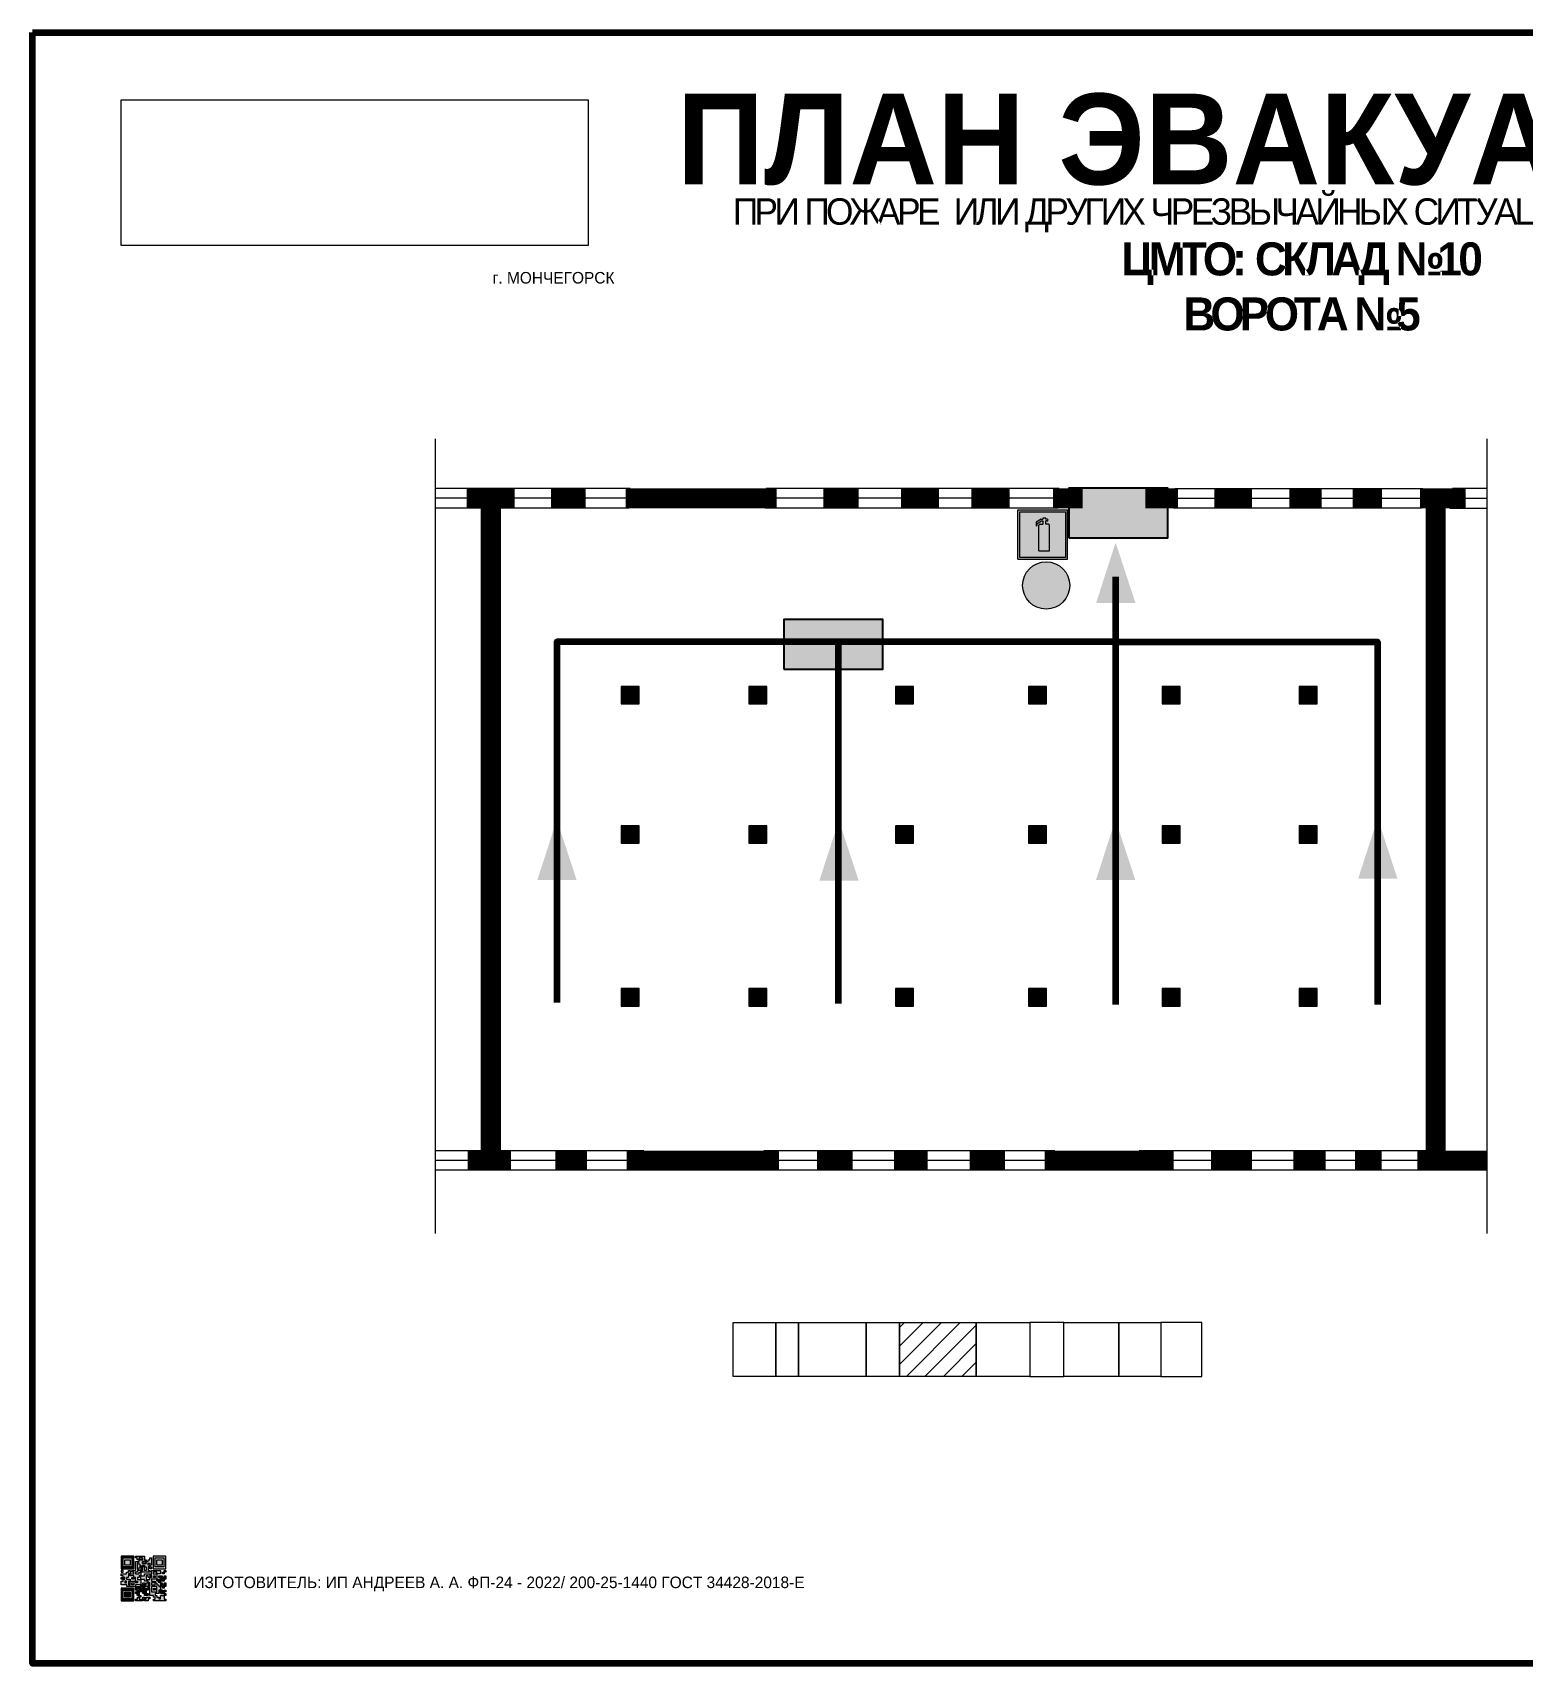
# Model space of a CAD drawing. Header units: millimetres. Extents: x 13810 to 67229, y 12374 to 21950.
# Drawn here: x 30689.3 to 31050.3, y 20272 to 20667 of the extents above; entities that cross this region are included whole.
import ezdxf

# ---------------------------------------------------------------- set-up
doc = ezdxf.new("R2010")
doc.units = ezdxf.units.MM
doc.layers.add('План_Штампы', color=7, linetype='Continuous')
doc.styles.add('обычный', font='arial.ttf')
picture_1 = doc.add_image_def('image1.jpg', size_in_pixel=(337, 105))

# ---------------------------------------------------------------- blocks, each defined once
blk = doc.blocks.new('QR')
at = {"lineweight": 0}
h = blk.add_hatch(color=256, dxfattribs=at)
h.dxf.hatch_style = 1
h.paths.add_polyline_path([(9241.16, 2687.38), (9242.01, 2687.38), (9242.01, 2687.83), (9241.59, 2687.83), (9241.59, 2688.68), (9239.45, 2688.68), (9239.45, 2688.25), (9239.86, 2688.25), (9239.86, 2687.83), (9240.29, 2687.83), (9240.29, 2688.25), (9241.16, 2688.25), (9241.16, 2687.83), (9240.29, 2687.83), (9240.29, 2687.38), (9239.45, 2687.38), (9239.45, 2685.22), (9238.57, 2685.22), (9238.57, 2684.8), (9239.02, 2684.8), (9239.02, 2684.37), (9238.13, 2684.37), (9238.13, 2683.92), (9239.02, 2683.92), (9239.02, 2683.5), (9239.44, 2683.5), (9239.44, 2682.64), (9239.87, 2682.64), (9239.87, 2682.18), (9239.44, 2682.18), (9239.44, 2682.64), (9238.13, 2682.64), (9238.13, 2681.76), (9237.71, 2681.76), (9237.71, 2682.64), (9238.13, 2682.64), (9238.13, 2683.07), (9237.27, 2683.07), (9237.27, 2683.51), (9237.71, 2683.51), (9237.71, 2684.37), (9238.13, 2684.37), (9238.13, 2685.22), (9237.71, 2685.22), (9237.71, 2684.8), (9237.28, 2684.8), (9237.28, 2684.38), (9235.98, 2684.38), (9235.98, 2683.92), (9236.4, 2683.92), (9236.4, 2683.49), (9236.84, 2683.49), (9236.84, 2683.07), (9236.4, 2683.07), (9236.4, 2682.64), (9235.98, 2682.64), (9235.98, 2681.76), (9237.29, 2681.76), (9237.29, 2681.33), (9239.43, 2681.33), (9239.43, 2681.76), (9240.74, 2681.76), (9240.74, 2683.05), (9239.87, 2683.05), (9239.87, 2683.5), (9240.29, 2683.5), (9240.29, 2683.91), (9240.74, 2683.91), (9240.74, 2684.81), (9240.29, 2684.81), (9240.29, 2684.79), (9240.29, 2684.37), (9239.45, 2684.37), (9239.45, 2684.8), (9239.87, 2684.8), (9239.87, 2685.21), (9240.74, 2685.21), (9240.74, 2686.1), (9240.29, 2686.1), (9240.29, 2685.64), (9239.86, 2685.64), (9239.86, 2686.95), (9240.29, 2686.95), (9240.29, 2686.52), (9240.74, 2686.52), (9240.74, 2686.1), (9241.16, 2686.1), (9241.16, 2686.53), (9241.59, 2686.53), (9241.59, 2686.1), (9242.02, 2686.1), (9242.02, 2685.21), (9241.59, 2685.21), (9241.59, 2686.1), (9241.16, 2686.1), (9241.16, 2685.21), (9240.74, 2685.21), (9240.74, 2684.81), (9242.89, 2684.81), (9242.89, 2685.22), (9242.47, 2685.22), (9242.47, 2686.11), (9242.89, 2686.11), (9242.89, 2686.52), (9242.46, 2686.52), (9242.46, 2686.95), (9242.89, 2686.95), (9242.89, 2686.52), (9243.32, 2686.52), (9243.32, 2688.26), (9242.9, 2688.26), (9242.9, 2687.83), (9242.47, 2687.83), (9242.47, 2687.38), (9242.01, 2687.38), (9242.01, 2686.94), (9241.16, 2686.94)])
h.paths.add_polyline_path([(9239.02, 2682.18), (9239.02, 2681.76), (9238.54, 2681.76), (9238.54, 2682.18)], flags=16)
h.paths.add_polyline_path([(9237.27, 2682.65), (9237.27, 2682.19), (9236.83, 2682.19), (9236.83, 2682.65)], flags=16)
h = blk.add_hatch(color=256, dxfattribs=at)
h.dxf.hatch_style = 1
h.paths.add_polyline_path([(9238.15, 2687.83), (9236.83, 2687.83), (9236.83, 2686.52), (9238.15, 2686.52)], flags=0)
h.paths.add_polyline_path([(9239.01, 2685.65), (9239.01, 2688.68), (9235.98, 2688.68), (9235.98, 2685.65)])
h.paths.add_polyline_path([(9236.41, 2686.1), (9236.41, 2688.26), (9238.56, 2688.26), (9238.56, 2686.1)], flags=16)
h.paths.add_polyline_path([(9236.83, 2686.52), (9236.83, 2687.83), (9238.15, 2687.83), (9238.15, 2686.52)], flags=0)
h = blk.add_hatch(color=256, dxfattribs=at)
h.dxf.hatch_style = 1
h.paths.add_polyline_path([(9243.32, 2686.11), (9242.89, 2686.11), (9242.89, 2685.64), (9243.32, 2685.64)])
h.paths.add_polyline_path([(9239.02, 2683.07), (9239.02, 2683.5), (9238.56, 2683.5), (9238.56, 2683.07)])
h.paths.add_polyline_path([(9236.4, 2684.8), (9236.4, 2685.22), (9235.98, 2685.22), (9235.98, 2684.8)])
h.paths.add_polyline_path([(9236.4, 2683.07), (9236.4, 2683.49), (9235.98, 2683.49), (9235.98, 2683.07)])
h = blk.add_hatch(color=256, dxfattribs=at)
h.dxf.hatch_style = 1
h.paths.add_polyline_path([(9238.15, 2686.52), (9238.15, 2687.83), (9236.83, 2687.83), (9236.83, 2686.52)])
h.paths.add_polyline_path([(9245.91, 2686.52), (9245.91, 2687.83), (9244.59, 2687.83), (9244.59, 2686.52)], flags=0)
h.paths.add_polyline_path([(9246.77, 2685.65), (9246.77, 2688.68), (9243.74, 2688.68), (9243.74, 2685.65)])
h.paths.add_polyline_path([(9244.17, 2686.1), (9244.17, 2688.26), (9246.32, 2688.26), (9246.32, 2686.1)], flags=16)
h.paths.add_polyline_path([(9244.59, 2686.52), (9244.59, 2687.83), (9245.91, 2687.83), (9245.91, 2686.52)], flags=0)
h = blk.add_hatch(color=256, dxfattribs=at)
h.dxf.hatch_style = 1
h.paths.add_polyline_path([(9240.75, 2681.76), (9240.75, 2681.35), (9241.17, 2681.35), (9241.17, 2681.76)])
h.paths.add_polyline_path([(9241.6, 2682.18), (9241.17, 2682.18), (9241.17, 2681.76), (9241.6, 2681.76)])
h.paths.add_polyline_path([(9242.47, 2681.34), (9242.47, 2682.19), (9242.02, 2682.19), (9242.02, 2681.76), (9241.6, 2681.76), (9241.6, 2681.34)])
h.paths.add_polyline_path([(9239.87, 2678.3), (9239.44, 2678.3), (9239.44, 2677.89), (9241.17, 2677.89), (9241.17, 2678.3), (9240.28, 2678.3), (9240.28, 2678.73), (9239.87, 2678.73)])
h.paths.add_polyline_path([(9240.75, 2678.73), (9240.75, 2679.19), (9240.28, 2679.19), (9240.28, 2678.73)])
h.paths.add_polyline_path([(9241.6, 2678.73), (9241.17, 2678.73), (9241.17, 2678.3), (9241.6, 2678.3)])
h.paths.add_polyline_path([(9242.02, 2678.3), (9241.6, 2678.3), (9241.6, 2677.89), (9242.48, 2677.89), (9242.48, 2678.31), (9242.9, 2678.31), (9242.9, 2678.73), (9242.02, 2678.73)])
h.paths.add_polyline_path([(9246.36, 2684.37), (9246.36, 2684.79), (9245.93, 2684.79), (9245.93, 2684.37)])
h.paths.add_polyline_path([(9246.78, 2685.2), (9246.36, 2685.2), (9246.36, 2684.79), (9246.78, 2684.79)])
h.paths.add_polyline_path([(9245.91, 2687.83), (9244.59, 2687.83), (9244.59, 2686.52), (9245.91, 2686.52)])
h = blk.add_hatch(color=256, dxfattribs=at)
h.dxf.hatch_style = 1
h.paths.add_polyline_path([(9243.32, 2682.64), (9243.32, 2683.07), (9244.62, 2683.07), (9244.62, 2684.37), (9243.74, 2684.37), (9243.74, 2684.8), (9244.62, 2684.8), (9244.62, 2684.37), (9245.48, 2684.37), (9245.48, 2685.22), (9243.32, 2685.22), (9243.32, 2683.5), (9242.89, 2683.5), (9242.89, 2683.06), (9242.01, 2683.06), (9242.01, 2683.91), (9242.47, 2683.91), (9242.47, 2683.5), (9242.89, 2683.5), (9242.89, 2684.38), (9241.59, 2684.38), (9241.59, 2683.91), (9240.74, 2683.91), (9240.74, 2683.05), (9241.59, 2683.05), (9241.59, 2682.64), (9242.47, 2682.64), (9242.47, 2682.19), (9242.91, 2682.19), (9242.91, 2681.34), (9242.48, 2681.34), (9242.48, 2680.91), (9242.91, 2680.91), (9242.91, 2679.17), (9243.75, 2679.17), (9243.75, 2678.73), (9244.2, 2678.73), (9244.2, 2678.3), (9243.75, 2678.3), (9243.75, 2677.88), (9246.78, 2677.88), (9246.78, 2678.3), (9246.35, 2678.3), (9246.35, 2679.19), (9245.48, 2679.19), (9245.48, 2678.31), (9245.05, 2678.31), (9245.05, 2678.73), (9244.62, 2678.73), (9244.62, 2679.19), (9244.2, 2679.19), (9244.2, 2679.61), (9245.05, 2679.61), (9245.05, 2680.46), (9245.48, 2680.46), (9245.48, 2681.34), (9245.04, 2681.34), (9245.04, 2681.76), (9244.63, 2681.76), (9244.63, 2682.19), (9244.21, 2682.19), (9244.21, 2681.76), (9243.32, 2681.76), (9243.32, 2682.19), (9244.21, 2682.19), (9244.21, 2682.64)])
h.paths.add_polyline_path([(9243.75, 2683.49), (9243.75, 2683.92), (9244.21, 2683.92), (9244.21, 2683.49)], flags=16)
h.paths.add_polyline_path([(9243.32, 2681.34), (9244.63, 2681.34), (9244.63, 2680.04), (9243.32, 2680.04)], flags=16)
h.paths.add_polyline_path([(9243.76, 2680.89), (9244.18, 2680.89), (9244.18, 2680.48), (9243.76, 2680.48)], flags=0)
h = blk.add_hatch(color=256, dxfattribs=at)
h.dxf.hatch_style = 1
h.paths.add_polyline_path([(9246.36, 2683.07), (9246.78, 2683.07), (9246.78, 2683.92), (9246.36, 2683.92), (9246.36, 2683.49), (9245.92, 2683.49), (9245.92, 2683.92), (9245.06, 2683.92), (9245.06, 2683.49), (9245.48, 2683.49), (9245.48, 2683.07), (9244.62, 2683.07), (9244.62, 2682.65), (9245.05, 2682.65), (9245.05, 2682.18), (9245.48, 2682.18), (9245.48, 2682.65), (9246.36, 2682.65)])
h.paths.add_polyline_path([(9246.78, 2682.18), (9246.36, 2682.18), (9246.36, 2681.75), (9245.92, 2681.75), (9245.92, 2682.18), (9245.48, 2682.18), (9245.48, 2681.34), (9245.48, 2681.34), (9245.94, 2681.34), (9245.94, 2680.91), (9246.36, 2680.91), (9246.36, 2681.34), (9246.78, 2681.34)])
h = blk.add_hatch(color=256, dxfattribs=at)
h.dxf.hatch_style = 1
h.paths.add_polyline_path([(9235.98, 2680.9), (9235.98, 2677.86), (9239.02, 2677.86), (9239.02, 2680.9)])
h.paths.add_polyline_path([(9238.57, 2680.48), (9238.57, 2678.32), (9236.41, 2678.32), (9236.41, 2680.48)], flags=16)
h.paths.add_polyline_path([(9238.15, 2680.05), (9238.15, 2678.74), (9236.83, 2678.74), (9236.83, 2680.05)], flags=0)
h = blk.add_hatch(color=256, dxfattribs=at)
h.dxf.hatch_style = 1
h.paths.add_polyline_path([(9238.15, 2680.05), (9236.83, 2680.05), (9236.83, 2678.74), (9238.15, 2678.74)])
h = blk.add_hatch(color=256, dxfattribs=at)
h.dxf.hatch_style = 1
h.paths.add_polyline_path([(9242.02, 2680.46), (9242.48, 2680.46), (9242.48, 2680.91), (9241.58, 2680.91), (9241.58, 2681.35), (9241.17, 2681.35), (9241.17, 2680.91), (9240.75, 2680.91), (9240.75, 2681.33), (9239.43, 2681.33), (9239.43, 2680.46), (9239.86, 2680.46), (9239.86, 2680.92), (9240.3, 2680.92), (9240.3, 2680.46), (9239.86, 2680.46), (9239.86, 2680.04), (9239.44, 2680.04), (9239.44, 2679.62), (9239.86, 2679.62), (9239.86, 2679.19), (9240.29, 2679.19), (9240.29, 2680.03), (9241.18, 2680.03), (9241.18, 2680.47), (9241.6, 2680.47), (9241.6, 2680.03), (9241.18, 2680.03), (9241.18, 2679.61), (9241.6, 2679.61), (9241.6, 2679.19), (9242.47, 2679.19), (9242.47, 2679.6), (9242.02, 2679.6)])
h = blk.add_hatch(color=256, dxfattribs=at)
h.dxf.hatch_style = 1
h.paths.add_polyline_path([(9244.18, 2680.48), (9244.18, 2680.89), (9243.76, 2680.89), (9243.76, 2680.48)])
h = blk.add_hatch(color=256, dxfattribs=at)
h.dxf.hatch_style = 1
h.paths.add_polyline_path([(9245.93, 2680.04), (9245.93, 2680.46), (9245.48, 2680.46), (9245.48, 2679.62), (9246.35, 2679.62), (9246.35, 2680.04)])
h.paths.add_polyline_path([(9246.78, 2680.04), (9246.78, 2680.46), (9246.35, 2680.46), (9246.35, 2680.04)])
h.paths.add_polyline_path([(9246.78, 2679.18), (9246.78, 2679.62), (9246.35, 2679.62), (9246.35, 2679.18)])
for points in [[(9237.71, 2685.22), (9238.13, 2685.22), (9238.13, 2684.37), (9237.71, 2684.37), (9237.71, 2683.51), (9237.27, 2683.51), (9237.27, 2683.07), (9238.13, 2683.07), (9238.13, 2682.64), (9237.71, 2682.64), (9237.71, 2681.76), (9238.13, 2681.76), (9238.13, 2682.64), (9239.44, 2682.64), (9239.44, 2683.5), (9239.02, 2683.5), (9239.02, 2683.07), (9238.56, 2683.07), (9238.56, 2683.5), (9239.02, 2683.5), (9239.02, 2683.92), (9238.13, 2683.92), (9238.13, 2684.37), (9239.02, 2684.37), (9239.02, 2684.8), (9238.57, 2684.8), (9238.57, 2685.22), (9239.45, 2685.22), (9239.45, 2687.38), (9240.29, 2687.38), (9240.29, 2687.83), (9239.86, 2687.83), (9239.86, 2688.25), (9239.45, 2688.25), (9239.45, 2688.68), (9241.59, 2688.68), (9241.59, 2687.83), (9242.01, 2687.83), (9242.01, 2687.38), (9242.47, 2687.38), (9242.47, 2687.83), (9242.9, 2687.83), (9242.9, 2688.26), (9243.32, 2688.26), (9243.32, 2686.52), (9242.89, 2686.52), (9242.89, 2686.11), (9243.32, 2686.11), (9243.32, 2685.64), (9242.89, 2685.64), (9242.89, 2686.11), (9242.47, 2686.11), (9242.47, 2685.22), (9242.89, 2685.22), (9242.89, 2684.81), (9240.74, 2684.81), (9240.74, 2683.91), (9241.59, 2683.91), (9241.59, 2684.38), (9242.89, 2684.38), (9242.89, 2683.5), (9242.47, 2683.5), (9242.47, 2683.91), (9242.01, 2683.91), (9242.01, 2683.06), (9242.89, 2683.06), (9242.89, 2683.5), (9243.32, 2683.5), (9243.32, 2685.22), (9245.48, 2685.22), (9245.48, 2684.37), (9244.62, 2684.37), (9244.62, 2683.07), (9245.48, 2683.07), (9245.48, 2683.49), (9245.06, 2683.49), (9245.06, 2683.92), (9245.92, 2683.92), (9245.92, 2683.49), (9246.36, 2683.49), (9246.36, 2683.92), (9246.78, 2683.92), (9246.78, 2683.07), (9246.36, 2683.07), (9246.36, 2682.65), (9245.48, 2682.65), (9245.48, 2682.18), (9245.92, 2682.18), (9245.92, 2681.75), (9246.36, 2681.75), (9246.36, 2682.18), (9246.78, 2682.18), (9246.78, 2681.34), (9246.36, 2681.34), (9246.36, 2680.91), (9245.94, 2680.91), (9245.94, 2681.34), (9245.48, 2681.34), (9245.48, 2680.46), (9245.93, 2680.46), (9245.93, 2680.04), (9246.35, 2680.04), (9246.35, 2680.46), (9246.78, 2680.46), (9246.78, 2680.04), (9246.78, 2680.04), (9246.35, 2680.04), (9246.35, 2679.62), (9246.78, 2679.62), (9246.78, 2679.18), (9246.35, 2679.18), (9246.35, 2678.3), (9246.78, 2678.3), (9246.78, 2677.88), (9243.75, 2677.88), (9243.75, 2678.3), (9244.2, 2678.3), (9244.2, 2678.73), (9243.75, 2678.73), (9243.75, 2679.17), (9242.91, 2679.17), (9242.91, 2680.91), (9242.48, 2680.91), (9242.48, 2680.46), (9242.02, 2680.46), (9242.02, 2679.6), (9242.47, 2679.6), (9242.47, 2679.19), (9241.6, 2679.19), (9241.6, 2679.61), (9241.18, 2679.61), (9241.18, 2680.03), (9240.29, 2680.03), (9240.29, 2679.19), (9240.75, 2679.19), (9240.75, 2678.73), (9240.28, 2678.73), (9240.28, 2678.3), (9241.17, 2678.3), (9241.17, 2678.73), (9241.6, 2678.73), (9241.6, 2678.3), (9242.02, 2678.3), (9242.02, 2678.73), (9242.9, 2678.73), (9242.9, 2678.31), (9242.48, 2678.31), (9242.48, 2677.89), (9241.6, 2677.89), (9241.6, 2678.3), (9241.17, 2678.3), (9241.17, 2677.89), (9239.44, 2677.89), (9239.44, 2678.3), (9239.87, 2678.3), (9239.87, 2678.73), (9240.28, 2678.73), (9240.28, 2679.19), (9240.29, 2679.19), (9239.86, 2679.19), (9239.86, 2679.62), (9239.44, 2679.62), (9239.44, 2680.04), (9239.86, 2680.04), (9239.86, 2680.46), (9239.43, 2680.46), (9239.43, 2681.33), (9237.29, 2681.33), (9237.29, 2681.76), (9235.98, 2681.76), (9235.98, 2682.64), (9236.4, 2682.64), (9236.4, 2683.07), (9235.98, 2683.07), (9235.98, 2683.49), (9236.4, 2683.49), (9236.4, 2683.92), (9235.98, 2683.92), (9235.98, 2684.38), (9237.28, 2684.38), (9237.28, 2684.8), (9237.71, 2684.8), (9237.71, 2685.22), (9237.92, 2685.22)], [(9240.74, 2686.1), (9240.74, 2686.52), (9240.29, 2686.52), (9240.29, 2686.95), (9239.86, 2686.95), (9239.86, 2685.64), (9240.29, 2685.64), (9240.29, 2686.1), (9240.74, 2686.1), (9240.74, 2686.52)], [(9240.74, 2683.05), (9240.74, 2681.76), (9239.43, 2681.76), (9239.43, 2681.33), (9240.75, 2681.33), (9240.75, 2681.35), (9240.75, 2680.91), (9241.17, 2680.91), (9241.17, 2681.35), (9241.58, 2681.35), (9241.58, 2680.91), (9242.48, 2680.91), (9242.48, 2681.34), (9242.91, 2681.34), (9242.91, 2682.19), (9242.47, 2682.19), (9242.47, 2682.64), (9241.59, 2682.64), (9241.59, 2683.05), (9240.74, 2683.05)], [(9240.74, 2685.21), (9239.87, 2685.21), (9239.87, 2684.8), (9239.45, 2684.8), (9239.45, 2684.37), (9240.29, 2684.37), (9240.29, 2684.79), (9240.29, 2684.81), (9240.74, 2684.81), (9240.74, 2685.21), (9239.87, 2685.21)], [(9240.74, 2683.91), (9240.29, 2683.91), (9240.29, 2683.5), (9239.87, 2683.5), (9239.87, 2683.05), (9240.74, 2683.05), (9240.74, 2683.91)], [(9241.6, 2681.76), (9242.02, 2681.76), (9242.02, 2682.19), (9242.47, 2682.19), (9242.47, 2681.34), (9241.6, 2681.34), (9241.6, 2681.76)], [(9244.62, 2683.07), (9243.32, 2683.07), (9243.32, 2682.64), (9244.21, 2682.64), (9244.21, 2682.19), (9243.32, 2682.19), (9243.32, 2681.76), (9244.21, 2681.76), (9244.21, 2682.19), (9244.63, 2682.19), (9244.63, 2681.76), (9245.04, 2681.76), (9245.04, 2681.34), (9245.48, 2681.34)], [(9244.62, 2684.37), (9244.62, 2684.8), (9243.74, 2684.8), (9243.74, 2684.37), (9244.62, 2684.37)], [(9245.48, 2682.18), (9245.05, 2682.18), (9245.05, 2682.65), (9244.62, 2682.65), (9244.62, 2683.07)], [(9245.48, 2682.18), (9245.48, 2681.34)], [(9239.86, 2680.46), (9239.86, 2680.92), (9240.3, 2680.92), (9240.3, 2680.46), (9239.86, 2680.46)], [(9245.48, 2680.46), (9245.05, 2680.46), (9245.05, 2679.61), (9244.2, 2679.61), (9244.2, 2679.19), (9244.62, 2679.19), (9244.62, 2678.73), (9245.05, 2678.73), (9245.05, 2678.31), (9245.48, 2678.31), (9245.48, 2679.19), (9246.35, 2679.19), (9246.35, 2679.07)], [(9246.35, 2679.62), (9245.48, 2679.62), (9245.48, 2680.46)], [(9245.48, 2680.46), (9245.48, 2679.62), (9246.35, 2679.62), (9246.35, 2680.04), (9245.93, 2680.04), (9245.93, 2680.46), (9245.48, 2680.46), (9245.48, 2679.62)], [(9246.35, 2679.62), (9246.35, 2679.18)]]:
    blk.add_lwpolyline(points, dxfattribs=at)
for points in [[(9235.98, 2685.65), (9239.01, 2685.65), (9239.01, 2688.68), (9235.98, 2688.68)], [(9236.41, 2688.26), (9238.56, 2688.26), (9238.56, 2686.1), (9236.41, 2686.1)], [(9236.83, 2687.83), (9238.15, 2687.83), (9238.15, 2686.52), (9236.83, 2686.52)], [(9240.29, 2687.83), (9241.16, 2687.83), (9241.16, 2688.25), (9240.29, 2688.25)], [(9240.29, 2688.25), (9241.16, 2688.25), (9241.16, 2687.83), (9240.29, 2687.83)], [(9241.16, 2686.1), (9240.74, 2686.1), (9240.74, 2685.21), (9241.16, 2685.21)], [(9242.01, 2687.38), (9241.16, 2687.38), (9241.16, 2686.94), (9242.01, 2686.94)], [(9241.16, 2687.38), (9242.01, 2687.38), (9242.01, 2686.94), (9241.16, 2686.94)], [(9241.16, 2686.53), (9241.59, 2686.53), (9241.59, 2686.1), (9241.16, 2686.1)], [(9241.59, 2686.1), (9242.02, 2686.1), (9242.02, 2685.21), (9241.59, 2685.21)], [(9242.89, 2686.52), (9242.46, 2686.52), (9242.46, 2686.95), (9242.89, 2686.95)], [(9243.74, 2685.65), (9246.77, 2685.65), (9246.77, 2688.68), (9243.74, 2688.68)], [(9244.17, 2688.26), (9246.32, 2688.26), (9246.32, 2686.1), (9244.17, 2686.1)], [(9244.59, 2687.83), (9245.91, 2687.83), (9245.91, 2686.52), (9244.59, 2686.52)], [(9235.98, 2684.8), (9236.4, 2684.8), (9236.4, 2685.22), (9235.98, 2685.22)], [(9236.4, 2683.07), (9236.84, 2683.07), (9236.84, 2683.49), (9236.4, 2683.49)], [(9236.83, 2682.19), (9237.27, 2682.19), (9237.27, 2682.65), (9236.83, 2682.65)], [(9238.54, 2682.18), (9239.02, 2682.18), (9239.02, 2681.76), (9238.54, 2681.76)], [(9239.44, 2682.64), (9239.87, 2682.64), (9239.87, 2682.18), (9239.44, 2682.18)], [(9241.17, 2682.18), (9241.6, 2682.18), (9241.6, 2681.76), (9241.17, 2681.76)], [(9243.75, 2683.92), (9244.21, 2683.92), (9244.21, 2683.49), (9243.75, 2683.49)], [(9245.93, 2684.79), (9246.36, 2684.79), (9246.36, 2684.37), (9245.93, 2684.37)], [(9246.36, 2685.2), (9246.78, 2685.2), (9246.78, 2684.79), (9246.36, 2684.79)], [(9235.98, 2677.86), (9239.02, 2677.86), (9239.02, 2680.9), (9235.98, 2680.9)], [(9236.41, 2680.48), (9238.57, 2680.48), (9238.57, 2678.32), (9236.41, 2678.32)], [(9236.83, 2680.05), (9238.15, 2680.05), (9238.15, 2678.74), (9236.83, 2678.74)], [(9240.75, 2681.76), (9241.17, 2681.76), (9241.17, 2681.35), (9240.75, 2681.35)], [(9241.18, 2680.03), (9241.6, 2680.03), (9241.6, 2680.47), (9241.18, 2680.47)], [(9243.32, 2680.04), (9244.63, 2680.04), (9244.63, 2681.34), (9243.32, 2681.34)], [(9243.76, 2680.89), (9244.18, 2680.89), (9244.18, 2680.48), (9243.76, 2680.48)]]:
    blk.add_lwpolyline(points, close=True, dxfattribs=at)
blk = doc.blocks.new('A$C7B4425F7')
at = {"true_color": 0xffffff}
blk.add_hatch(color=7, dxfattribs=at).paths.add_polyline_path([(0, 0), (-16, 0), (-16, -8), (0, -8)])
h = blk.add_hatch(color=126)
h.paths.add_polyline_path([(-0.2, -0.2), (-15.8, -0.2), (-15.8, -7.8), (-0.2, -7.8)])
h.paths.add_polyline_path([(-11.76, -2.03), (-11.76, -3.66), (-11.17, -3.66, -0.568275), (-11.17, -6.18), (-12.58, -6.18), (-12.58, -2.03)], flags=16)
h.paths.add_polyline_path([(-13.33, -4.12, -0.495768), (-13.59, -6.18), (-15.03, -6.18), (-15.03, -2.03), (-13.59, -2.03, -0.487973)], flags=16)
h.paths.add_polyline_path([(-10.25, -2.03), (-9.48, -2.03), (-9.48, -6.18), (-10.25, -6.18)], flags=16)
h.paths.add_polyline_path([(-13.84, -3.69), (-14.24, -3.69), (-14.24, -3.03), (-13.9, -3.03, -0.692621)], flags=0)
h.paths.add_polyline_path([(-9.15, -2.03), (-8.4, -2.03), (-8.04, -3.07), (-7.68, -2.03), (-6.93, -2.03), (-7.64, -4.1), (-6.93, -6.18), (-7.68, -6.18), (-8.04, -5.14), (-8.4, -6.18), (-9.15, -6.18), (-8.44, -4.1)], flags=16)
h.paths.add_polyline_path([(-11.76, -4.46), (-11.42, -4.46, -0.692621), (-11.36, -5.12), (-11.76, -5.12)], flags=0)
h.paths.add_polyline_path([(-13.9, -5.2), (-14.24, -5.2), (-14.24, -4.55), (-13.84, -4.55, -0.708038)], flags=0)
edge = h.paths.add_edge_path(flags=16)
edge.add_ellipse((-5.51, -4.08), major_axis=(0, 2.05), ratio=0.586184, start_angle=0, end_angle=360)
edge = h.paths.add_edge_path(flags=0)
edge.add_ellipse((-5.51, -4.08), major_axis=(0, 1.14), ratio=0.454828, start_angle=0, end_angle=360)
h.paths.add_polyline_path([(-4.13, -4.96, 0.377264), (-3.48, -4.52, 0.0555), (-3.16, -2.03), (-1.66, -2.03), (-1.66, -4.96), (-0.96, -4.96), (-0.96, -7.01), (-1.75, -7.01), (-1.75, -6.18), (-3.3, -6.18), (-3.3, -7.02), (-4.13, -7.02)], flags=16)
h.paths.add_polyline_path([(-2.73, -2.91), (-2.28, -2.91), (-2.28, -4.96), (-3.05, -4.96, 0.079136)], flags=0)
at = {"color": 126}
blk.add_lwpolyline([(-16, -8), (0, -8), (0, 0), (-16, 0)], close=True, dxfattribs=at)
blk = doc.blocks.new('A$C7B8C2D5B')
at = {"lineweight": 0}
h = blk.add_hatch(color=5, dxfattribs=at)
h.dxf.hatch_style = 1
h.paths.add_polyline_path([(1.4, -3.02, 1), (-2.11, -3.02, 1)])
at = {"color": 5, "lineweight": 0}
blk.add_circle((-0.36, -3.02), 1.75, dxfattribs=at)
blk = doc.blocks.new('A$C3AD82952')
at = {"true_color": 0xf5f5ff}
h = blk.add_hatch(color=7, dxfattribs=at)
h.dxf.hatch_style = 1
h.paths.add_polyline_path([(8.21, 8.73, 0.414214), (7.89, 9.05), (7.22, 9.05), (7.22, 9.92), (7.59, 9.92, 1), (7.57, 10.36), (7.22, 10.36), (7.22, 10.6), (6.43, 10.6), (6.43, 10.36), (6.01, 10.36), (4.74, 9.59), (4.74, 8.69), (4.98, 8.73), (4.98, 9.26), (6.12, 9.91), (6.43, 9.91), (6.43, 9.05), (5.76, 9.05, 0.414214), (5.44, 8.73), (5.44, 2.2), (8.21, 2.2)], flags=0)
h.paths.add_polyline_path([(12.8, 12.8), (0, 12.8), (0, 0), (12.8, 0)])
h.paths.add_polyline_path([(0.51, 12.29), (12.29, 12.29), (12.29, 0.51), (0.51, 0.51)], flags=16)
h.paths.add_polyline_path([(4.74, 9.59), (6.01, 10.36), (6.43, 10.36), (6.43, 10.6), (7.22, 10.6), (7.22, 10.36), (7.59, 10.36, -0.94586), (7.59, 9.92), (7.22, 9.92), (7.22, 9.05), (7.89, 9.05, -0.414214), (8.21, 8.73), (8.21, 2.2), (5.44, 2.2), (5.44, 8.73, -0.414214), (5.76, 9.05), (6.43, 9.05), (6.43, 9.91), (6.12, 9.91), (4.98, 9.26), (4.98, 8.73), (4.74, 8.69)], flags=0)
h = blk.add_hatch(color=242)
h.dxf.hatch_style = 1
h.paths.add_polyline_path([(12.29, 12.29), (0.51, 12.29), (0.51, 0.51), (12.29, 0.51)])
h.paths.add_polyline_path([(4.74, 8.69), (4.74, 9.59), (6.01, 10.36), (6.43, 10.36), (6.43, 10.6), (7.22, 10.6), (7.22, 10.36), (7.59, 10.36, -0.94586), (7.59, 9.92), (7.22, 9.92), (7.22, 9.05), (7.89, 9.05, -0.414214), (8.21, 8.73), (8.21, 2.2), (5.44, 2.2), (5.44, 8.73, -0.414214), (5.76, 9.05), (6.43, 9.05), (6.43, 9.91), (6.12, 9.91), (4.98, 9.26), (4.98, 8.73)], flags=16)
h = blk.add_hatch(color=7, dxfattribs=at)
h.dxf.hatch_style = 1
h.paths.add_polyline_path([(8.21, 8.73, 0.414214), (7.89, 9.05), (7.22, 9.05), (7.22, 9.92), (7.59, 9.92, 1), (7.57, 10.36), (7.22, 10.36), (7.22, 10.6), (6.43, 10.6), (6.43, 10.36), (6.01, 10.36), (4.74, 9.59), (4.74, 8.69), (4.98, 8.73), (4.98, 9.26), (6.12, 9.91), (6.43, 9.91), (6.43, 9.05), (5.76, 9.05, 0.414214), (5.44, 8.73), (5.44, 2.2), (8.21, 2.2)])
at = {"color": 242, "lineweight": 5}
for p, q in [((0, 0), (0, 12.8)), ((0, 12.8), (12.8, 12.8)), ((12.8, 0), (12.8, 12.8)), ((6.01, 10.36), (4.74, 9.59)), ((4.74, 9.59), (4.74, 8.69)), ((4.74, 8.69), (4.98, 8.73)), ((4.98, 9.26), (6.12, 9.91)), ((4.98, 8.73), (4.98, 9.26)), ((5.44, 2.2), (5.44, 8.73)), ((5.76, 9.05), (6.43, 9.05)), ((6.01, 10.36), (6.43, 10.36)), ((6.12, 9.91), (6.43, 9.91)), ((7.22, 10.6), (6.43, 10.6)), ((6.43, 10.6), (6.43, 10.36)), ((6.43, 9.91), (6.43, 9.05)), ((7.22, 10.36), (7.22, 10.6)), ((7.59, 10.36), (7.22, 10.36)), ((7.22, 9.05), (7.22, 9.92)), ((7.59, 9.92), (7.22, 9.92)), ((7.89, 9.05), (7.22, 9.05)), ((8.21, 2.2), (8.21, 8.73)), ((0, 0), (12.8, 0)), ((5.44, 2.2), (8.21, 2.2))]:
    blk.add_line(p, q, dxfattribs=at)
blk.add_lwpolyline([(0.51, 12.29), (12.29, 12.29), (12.29, 0.51), (0.51, 0.51)], close=True, dxfattribs=at)
for centre, radius, start, end in [((5.76, 8.73), 0.32, 90, 180), ((7.58, 10.14), 0.223, 273.1875, 86.8125), ((7.89, 8.73), 0.32, 0, 90)]:
    blk.add_arc(centre, radius, start, end, dxfattribs=at)
blk = doc.blocks.new('A$C32E8229D')
at = {"true_color": 0xffffff}
blk.add_hatch(color=7, dxfattribs=at).paths.add_polyline_path([(0, 0), (0, -8), (16, -8), (16, 0)])
h = blk.add_hatch(color=126)
h.paths.add_polyline_path([(0.2, -0.2), (15.8, -0.2), (15.8, -7.8), (0.2, -7.8)])
h.paths.add_polyline_path([(13.49, -2.05), (12.08, -2.05), (11.37, -2.63, 0.162397), (11.29, -2.84), (11.29, -3.63), (10.35, -3.63), (10.35, -4.05), (11.68, -4.05), (11.68, -3.48), (12.26, -4.28), (11.29, -5.1), (11.29, -6.78), (11.85, -6.78), (11.85, -5.44), (12.8, -4.64), (12.8, -5.94), (14.46, -5.94), (14.46, -5.39), (13.45, -5.39), (13.45, -3.97), (12.46, -2.59), (13.15, -2.59), (13.69, -3.34), (14.18, -3)], flags=16)
h.paths.add_polyline_path([(10.74, -1.82, 1), (11.8, -1.82, 1)], flags=16)
h.paths.add_polyline_path([(9.39, -3.59), (5.99, -3.59), (6.56, -3.03), (5.91, -3.03), (5.1, -3.83), (5.91, -4.64), (6.56, -4.64), (5.99, -4.09), (9.39, -4.09)], flags=16)
h.paths.add_polyline_path([(4.29, -1.08), (1.72, -1.08), (1.72, -6.6), (4.29, -6.6)], flags=16)
at = {"color": 126}
blk.add_lwpolyline([(16, -8), (0, -8), (0, 0), (16, 0)], close=True, dxfattribs=at)

msp = doc.modelspace()

# ---------------------------------------------------------------- hatches: boundary and pattern name
at = {"lineweight": 0}
h = msp.add_hatch(color=256, dxfattribs=at)
h.dxf.hatch_style = 1
h.paths.add_polyline_path([(30836.25, 20508.62), (30831.9, 20508.62), (30831.9, 20504.41), (30836.25, 20504.41)])
h = msp.add_hatch(color=256, dxfattribs=at)
h.dxf.hatch_style = 1
h.paths.add_polyline_path([(30867.16, 20508.62), (30862.81, 20508.62), (30862.81, 20504.41), (30867.16, 20504.41)])
h = msp.add_hatch(color=256, dxfattribs=at)
h.dxf.hatch_style = 1
h.paths.add_polyline_path([(30902.72, 20508.62), (30898.38, 20508.62), (30898.38, 20504.41), (30902.72, 20504.41)])
h = msp.add_hatch(color=256, dxfattribs=at)
h.dxf.hatch_style = 1
h.paths.add_polyline_path([(30934.97, 20508.62), (30930.63, 20508.62), (30930.63, 20504.41), (30934.97, 20504.41)])
h = msp.add_hatch(color=256, dxfattribs=at)
h.dxf.hatch_style = 1
h.paths.add_polyline_path([(30967.35, 20508.62), (30963.01, 20508.62), (30963.01, 20504.41), (30967.35, 20504.41)])
h = msp.add_hatch(color=256, dxfattribs=at)
h.dxf.hatch_style = 1
h.paths.add_polyline_path([(31000.56, 20508.62), (30996.22, 20508.62), (30996.22, 20504.41), (31000.56, 20504.41)])
h = msp.add_hatch(color=256, dxfattribs=at)
h.dxf.hatch_style = 1
h.paths.add_polyline_path([(30836.25, 20474.89), (30831.9, 20474.89), (30831.9, 20470.68), (30836.25, 20470.68)])
h = msp.add_hatch(color=256, dxfattribs=at)
h.dxf.hatch_style = 1
h.paths.add_polyline_path([(30867.16, 20474.89), (30862.81, 20474.89), (30862.81, 20470.68), (30867.16, 20470.68)])
h = msp.add_hatch(color=256, dxfattribs=at)
h.dxf.hatch_style = 1
h.paths.add_polyline_path([(30902.72, 20474.89), (30898.38, 20474.89), (30898.38, 20470.68), (30902.72, 20470.68)])
h = msp.add_hatch(color=256, dxfattribs=at)
h.dxf.hatch_style = 1
h.paths.add_polyline_path([(30934.97, 20474.89), (30930.63, 20474.89), (30930.63, 20470.68), (30934.97, 20470.68)])
h = msp.add_hatch(color=256, dxfattribs=at)
h.dxf.hatch_style = 1
h.paths.add_polyline_path([(30967.35, 20474.89), (30963.01, 20474.89), (30963.01, 20470.68), (30967.35, 20470.68)])
h = msp.add_hatch(color=256, dxfattribs=at)
h.dxf.hatch_style = 1
h.paths.add_polyline_path([(31000.56, 20474.89), (30996.22, 20474.89), (30996.22, 20470.68), (31000.56, 20470.68)])
h = msp.add_hatch(color=256, dxfattribs=at)
h.dxf.hatch_style = 1
h.paths.add_polyline_path([(30836.25, 20435.46), (30831.9, 20435.46), (30831.9, 20431.24), (30836.25, 20431.24)])
h = msp.add_hatch(color=256, dxfattribs=at)
h.dxf.hatch_style = 1
h.paths.add_polyline_path([(30867.16, 20435.46), (30862.81, 20435.46), (30862.81, 20431.24), (30867.16, 20431.24)])
h = msp.add_hatch(color=256, dxfattribs=at)
h.dxf.hatch_style = 1
h.paths.add_polyline_path([(30902.72, 20435.46), (30898.38, 20435.46), (30898.38, 20431.24), (30902.72, 20431.24)])
h = msp.add_hatch(color=256, dxfattribs=at)
h.dxf.hatch_style = 1
h.paths.add_polyline_path([(30934.97, 20435.46), (30930.63, 20435.46), (30930.63, 20431.24), (30934.97, 20431.24)])
h = msp.add_hatch(color=256, dxfattribs=at)
h.dxf.hatch_style = 1
h.paths.add_polyline_path([(30967.35, 20435.46), (30963.01, 20435.46), (30963.01, 20431.24), (30967.35, 20431.24)])
h = msp.add_hatch(color=256, dxfattribs=at)
h.dxf.hatch_style = 1
h.paths.add_polyline_path([(31000.56, 20435.46), (30996.22, 20435.46), (30996.22, 20431.24), (31000.56, 20431.24)])
at = {"lineweight": 0, "true_color": 0x000000}
h = msp.add_hatch(dxfattribs=at)
h.set_pattern_fill('ANSI31', color=18)
h.set_pattern_definition([(45, (12345.3632, -652.2307), (-2.24506403, 2.24506403), [])])
h.paths.add_polyline_path([(30917.92, 20354.57), (30899.37, 20354.57), (30899.37, 20341.55), (30917.92, 20341.55)])

# ---------------------------------------------------------------- linework, layer by layer
at = {"color": 2, "lineweight": 100}
msp.add_lwpolyline([(30689.29, 20667.03), (31289.29, 20667.03), (31289.29, 20272.03), (30689.29, 20272.03)], close=True, dxfattribs=at)
at = {"lineweight": 0}
for points in [[(30786.82, 20568.6), (30786.82, 20376.18)], [(31041.68, 20568.6), (31041.68, 20376.18)], [(30834.1, 20556.59), (30786.82, 20556.59)], [(30938.04, 20556.61), (30867.04, 20556.61)], [(31026.16, 20556.56), (30966.05, 20556.56)], [(31041.68, 20556.59), (31033.31, 20556.59)], [(30833.38, 20554.23), (30786.82, 20554.23)], [(30833.38, 20554.23), (30786.82, 20554.23)], [(30937.68, 20551.86), (30866.83, 20551.86)], [(30937.32, 20554.26), (30867.04, 20554.26)], [(30937.32, 20554.26), (30867.04, 20554.26)], [(31025.44, 20554.2), (30965.33, 20554.2)], [(31025.44, 20554.2), (30965.33, 20554.2)], [(31041.74, 20554.2), (31031.55, 20554.2)], [(31041.74, 20554.2), (31031.55, 20554.2)], [(30833.75, 20551.84), (30786.82, 20551.84)], [(31025.81, 20551.81), (30965.7, 20551.81)], [(31041.68, 20551.79), (31032.67, 20551.79)], [(30837.38, 20396.16), (30786.82, 20396.16)], [(30936.95, 20396.2), (30866.49, 20396.2)], [(31027.87, 20396.2), (30957.42, 20396.2)], [(30837.16, 20393.8), (30786.82, 20393.8)], [(30837.27, 20391.49), (30786.82, 20391.49)], [(30936.83, 20391.53), (30866.49, 20391.53)], [(30936.73, 20393.84), (30866.55, 20393.84)], [(31027.76, 20391.53), (30957.42, 20391.53)], [(31027.65, 20393.84), (30957.47, 20393.84)]]:
    msp.add_lwpolyline(points, dxfattribs=at)
at = {"lineweight": 100, "const_width": 4.86}
for points in [[(30806.13, 20554.2), (30794.45, 20554.2)], [(30800.32, 20393.72), (30800.32, 20554.11)], [(30823.33, 20554.2), (30814.93, 20554.2)], [(30858.35, 20554.2), (30832.96, 20554.2)], [(30869.62, 20554.2), (30858.35, 20554.2)], [(30889.48, 20554.2), (30880.88, 20554.2)], [(30908.94, 20554.2), (30899.72, 20554.2)], [(30926.06, 20554.2), (30916.73, 20554.2)], [(30943.69, 20554.2), (30936.53, 20554.2)], [(30966.81, 20554.2), (30958.89, 20554.2)], [(30984.78, 20554.2), (30975.6, 20554.2)], [(31001.61, 20554.2), (30993.83, 20554.2)], [(31016.27, 20554.2), (31009.13, 20554.2)], [(31036.56, 20554.2), (31025.44, 20554.2)], [(31029.26, 20393.82), (31029.26, 20554.2)], [(30794.74, 20393.82), (30805.18, 20393.82)], [(30815.94, 20393.82), (30823.63, 20393.82)], [(30833.24, 20393.82), (30844, 20393.82)], [(30844, 20393.82), (30870.13, 20393.82)], [(30879.36, 20393.82), (30888, 20393.82)], [(30898, 20393.82), (30906.15, 20393.82)], [(30916.32, 20393.82), (30924.94, 20393.82)], [(30934.53, 20393.82), (30942.97, 20393.82)], [(30941.63, 20393.82), (30965.78, 20393.82)], [(30974.8, 20393.82), (30984.77, 20393.82)], [(30994.74, 20393.82), (31002.6, 20393.82)], [(31009.69, 20393.82), (31016.21, 20393.82)], [(31024.84, 20393.82), (31036.73, 20393.82)], [(31036.73, 20393.82), (31041.68, 20393.82)]]:
    msp.add_lwpolyline(points, dxfattribs=at)
at = {"color": 126, "lineweight": 100, "true_color": 0x008754}
for points in [[(30951.71, 20535.17), (30951.71, 20519.5), (30816.32, 20519.5), (30816.32, 20432.11)], [(30884.5, 20519.5), (30884.5, 20431.86)], [(30951.71, 20519.5), (30951.71, 20431.61)], [(30951.71, 20519.5), (31015.2, 20519.5), (31015.2, 20431.61)]]:
    msp.add_lwpolyline(points, dxfattribs=at)
at = {"lineweight": 0}
for points in [[(30836.25, 20508.62), (30831.9, 20508.62), (30831.9, 20504.41), (30836.25, 20504.41)], [(30867.16, 20508.62), (30862.81, 20508.62), (30862.81, 20504.41), (30867.16, 20504.41)], [(30902.72, 20508.62), (30898.38, 20508.62), (30898.38, 20504.41), (30902.72, 20504.41)], [(30934.97, 20508.62), (30930.63, 20508.62), (30930.63, 20504.41), (30934.97, 20504.41)], [(30967.35, 20508.62), (30963.01, 20508.62), (30963.01, 20504.41), (30967.35, 20504.41)], [(31000.56, 20508.62), (30996.22, 20508.62), (30996.22, 20504.41), (31000.56, 20504.41)], [(30836.25, 20474.89), (30831.9, 20474.89), (30831.9, 20470.68), (30836.25, 20470.68)], [(30867.16, 20474.89), (30862.81, 20474.89), (30862.81, 20470.68), (30867.16, 20470.68)], [(30902.72, 20474.89), (30898.38, 20474.89), (30898.38, 20470.68), (30902.72, 20470.68)], [(30934.97, 20474.89), (30930.63, 20474.89), (30930.63, 20470.68), (30934.97, 20470.68)], [(30967.35, 20474.89), (30963.01, 20474.89), (30963.01, 20470.68), (30967.35, 20470.68)], [(31000.56, 20474.89), (30996.22, 20474.89), (30996.22, 20470.68), (31000.56, 20470.68)], [(30836.25, 20435.46), (30831.9, 20435.46), (30831.9, 20431.24), (30836.25, 20431.24)], [(30867.16, 20435.46), (30862.81, 20435.46), (30862.81, 20431.24), (30867.16, 20431.24)], [(30902.72, 20435.46), (30898.38, 20435.46), (30898.38, 20431.24), (30902.72, 20431.24)], [(30934.97, 20435.46), (30930.63, 20435.46), (30930.63, 20431.24), (30934.97, 20431.24)], [(30967.35, 20435.46), (30963.01, 20435.46), (30963.01, 20431.24), (30967.35, 20431.24)], [(31000.56, 20435.46), (30996.22, 20435.46), (30996.22, 20431.24), (31000.56, 20431.24)], [(30859.04, 20354.57), (30869.35, 20354.57), (30869.35, 20341.55), (30859.04, 20341.55)], [(30869.35, 20354.57), (30874.9, 20354.57), (30874.9, 20341.55), (30869.35, 20341.55)], [(30874.9, 20354.57), (30891.24, 20354.57), (30891.24, 20341.55), (30874.9, 20341.55)], [(30891.24, 20354.57), (30899.37, 20354.57), (30899.37, 20341.55), (30891.24, 20341.55)], [(30899.37, 20354.57), (30917.92, 20354.57), (30917.92, 20341.55), (30899.37, 20341.55)], [(30917.92, 20354.57), (30930.91, 20354.57), (30930.91, 20341.55), (30917.92, 20341.55)], [(30930.91, 20341.55), (30939.14, 20341.55), (30939.14, 20354.57), (30930.91, 20354.57)], [(30939.14, 20354.57), (30952.51, 20354.57), (30952.51, 20341.55), (30939.14, 20341.55)], [(30952.51, 20354.57), (30962.7, 20354.57), (30962.7, 20341.55), (30952.51, 20341.55)], [(30962.7, 20341.55), (30972.64, 20341.55), (30972.64, 20354.57), (30962.7, 20354.57)]]:
    msp.add_lwpolyline(points, close=True, dxfattribs=at)
at = {"layer": 'План_Штампы', "color": 126, "true_color": 0x008754}
for points in [[(30956.51, 20528.89), (30947, 20528.91), (30951.71, 20543.51)], [(30821.12, 20461.75), (30811.6, 20461.78), (30816.32, 20476.38)], [(30889.45, 20461.6), (30879.93, 20461.62), (30884.65, 20476.22)], [(30956.48, 20461.77), (30946.96, 20461.79), (30951.68, 20476.39)], [(31020.01, 20462.08), (31010.49, 20462.11), (31015.21, 20476.71)]]:
    msp.add_solid(points, dxfattribs=at)

# ---------------------------------------------------------------- block references
for name, p, xscale, yscale, zscale in [('A$C3AD82952', (30928.03, 20539.45), 0.9375, 0.9375, 0.9375), ('A$C7B8C2D5B', (30936.06, 20542.99), 3.266129029914737, 3.266129029914737, 3.266129029914737)]:
    msp.add_blockref(name, p, dxfattribs=dict(xscale=xscale, yscale=yscale, zscale=zscale))
at = {"color": 22, "lineweight": 100, "true_color": 0xbb1e10}
msp.add_blockref('QR', (21474.8, 17609.32), dxfattribs=at)
at = {"layer": 'План_Штампы', "xscale": 1.5, "yscale": 1.5, "zscale": 1.5}
msp.add_blockref('A$C7B4425F7', (30964.39, 20556.66), dxfattribs=at)
at = {"layer": 'План_Штампы', "color": 126, "true_color": 0x008754, "xscale": -1.5, "yscale": 1.5, "zscale": 1.5}
msp.add_blockref('A$C32E8229D', (30895.33, 20524.85), dxfattribs=at)

# ---------------------------------------------------------------- texts
at = {"lineweight": 0, "style": 'обычный'}
for s, insert, char_height, width, attachment_point in [('{\\fProxima Nova Rg|b1|i0|c204|p2;ПЛАН ЭВАКУАЦИИ}', (30845.42, 20652.25), 22, 493.8901, 1), ('\\pi-8.4,l8.4,t8.4;{\\fProxima Nova Rg|b0|i0|c204|p2;г. МОНЧЕГОРСК\\H1.1997x; }', (30815.53, 20607.63), 2.8, 126.6484, 5), ('\\pi-8.4,l8.4,t8.4;{\\fProxima Nova Rg|b0|i0|c204|p2;ИЗГОТОВИТЕЛЬ: ИП АНДРЕЕВ А. А.\\fProxima Nova Rg|b0|i0|c0|p2; \\fProxima Nova Rg|b0|i0|c204|p2;ФП-24 - 2022/ 200-25-1440 ГОСТ 34428-2018-Е\\H1.2266x; }', (30802.3, 20291.25), 2.8, 191.3484, 5)]:
    msp.add_mtext(s, dxfattribs=dict(at, insert=insert, char_height=char_height, width=width, attachment_point=attachment_point))
at = {"color": 0, "lineweight": 0, "insert": (30996.44, 20621.5), "char_height": 8, "width": 449.2158, "attachment_point": 5, "style": 'обычный'}
msp.add_mtext('{\\fArial Black|b1|i0|c204|p34;\\H2x;\\T0.85;  \\fArial Narrow|b0|i0|c204|p34;\\H0.8x;\\W0.9;\\P\\fProxima Nova Rg|b0|i0|c204|p2;\\H0.5x;\\W1;\\C256;ПРИ ПОЖАРЕ  ИЛИ ДРУГИХ ЧРЕЗВЫЧАЙНЫХ СИТУАЦИЯХ  ИЗ ПОМЕЩЕНИЙ \\fProxima Nova Rg|b1|i0|c204|p2;\\H1.25x;\\PЦМТО: СКЛАД №10\\PВОРОТА №5}', dxfattribs=at)

# ---------------------------------------------------------------- pictures from other files: only their frames are drawn
at = {"color": 7, "lineweight": 0, "true_color": 0xf5f5ff}
image = msp.add_image(picture_1, insert=(30710.78, 20615.49), size_in_units=(113.11, 35.24), dxfattribs=at)
image.dxf.flags = 7

doc.saveas('drawing.dxf')
